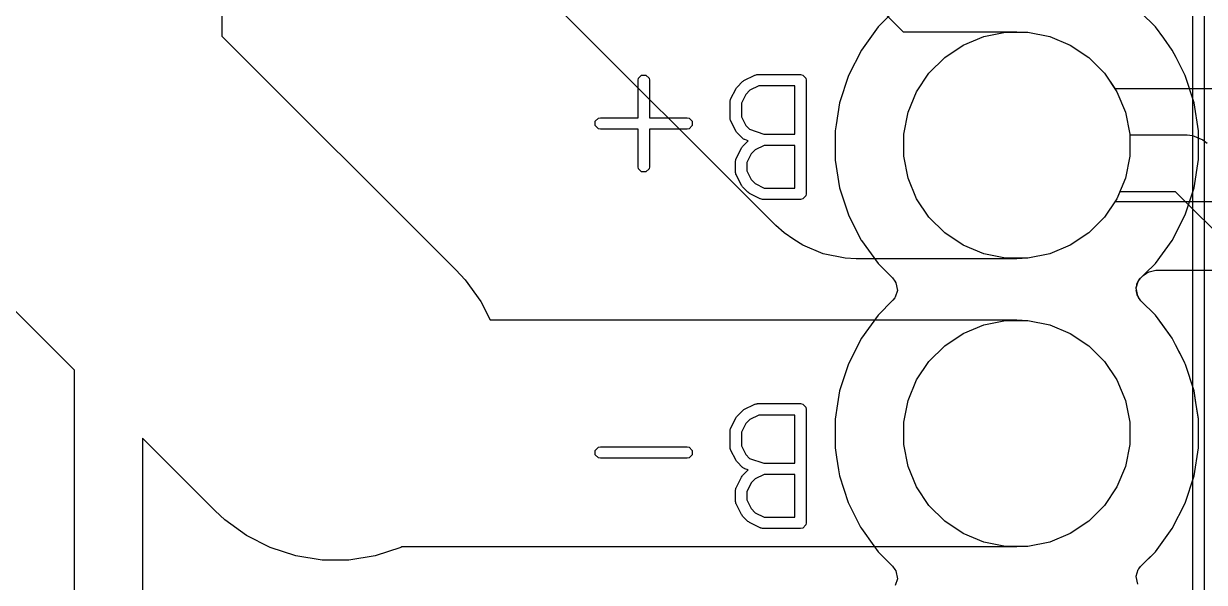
# Model space of a CAD drawing. Header units: inches. Extents: x 1.3 to 5.24, y -7.03 to -1.12.
# Drawn here: x 3.3171 to 3.7265, y -5.5784 to -5.3846 of the extents above; entities that cross this region are included whole.
import ezdxf

# ---------------------------------------------------------------- set-up
doc = ezdxf.new("R2010")
doc.units = ezdxf.units.IN
doc.header["$MEASUREMENT"] = 0
for name, color, linetype, true_color in [('B.Cu', 153, 'CONTINUOUS', 0x4d7fc4), ('B.Mask', 4, 'CONTINUOUS', 0x02ffee), ('F.Cu', 13, 'CONTINUOUS', 0xc83434), ('F.Mask', 201, 'CONTINUOUS', 0xd864ff), ('F.Silkscreen', 41, 'CONTINUOUS', 0xf2eda1), ('In1.Cu', 91, 'CONTINUOUS', 0x7fc87f), ('In2.Cu', 33, 'CONTINUOUS', 0xce7d2c)]:
    doc.layers.add(name, color=color, linetype=linetype, true_color=true_color)

msp = doc.modelspace()

# ---------------------------------------------------------------- linework, layer by layer
at = {"layer": 'B.Cu', "linetype": 'CONTINUOUS'}
for p, q in [((3.61848, -5.38059), (3.61335, -5.38572)), ((3.70948, -5.38572), (3.70448, -5.38072)), ((3.61335, -5.38572), (3.60752, -5.39375)), ((3.61335, -5.38572), (3.61335, -5.38572)), ((3.64999, -5.3891), (3.65756, -5.38759)), ((3.65756, -5.38759), (3.66528, -5.38759)), ((3.66528, -5.38759), (3.67285, -5.3891)), ((3.71236, -5.38968), (3.70948, -5.38572)), ((3.70948, -5.38572), (3.70948, -5.38572)), ((3.70948, -5.38572), (3.70948, -5.38572)), ((3.64286, -5.39205), (3.64999, -5.3891)), ((3.67285, -5.3891), (3.67998, -5.39205)), ((3.71531, -5.39375), (3.71236, -5.38968)), ((3.71236, -5.38968), (3.71236, -5.38968)), ((3.71236, -5.38968), (3.71236, -5.38968)), ((3.60752, -5.39375), (3.60302, -5.40258)), ((3.60752, -5.39375), (3.60752, -5.39375)), ((3.63644, -5.39634), (3.64286, -5.39205)), ((3.67998, -5.39205), (3.68639, -5.39634)), ((3.71664, -5.39635), (3.71531, -5.39375)), ((3.63098, -5.4018), (3.63644, -5.39634)), ((3.68639, -5.39634), (3.69185, -5.4018)), ((3.71968, -5.40233), (3.71664, -5.39635)), ((3.60302, -5.40258), (3.59996, -5.41202)), ((3.60302, -5.40258), (3.60302, -5.40258)), ((3.60302, -5.40258), (3.60302, -5.40258)), ((3.6267, -5.40821), (3.63098, -5.4018)), ((3.69185, -5.4018), (3.69614, -5.40821)), ((3.71971, -5.40238), (3.71968, -5.40233)), ((3.71972, -5.40241), (3.71971, -5.40238)), ((3.71981, -5.40258), (3.71972, -5.40241)), ((3.71992, -5.4029), (3.71981, -5.40258)), ((3.71981, -5.40258), (3.71981, -5.40258)), ((3.71981, -5.40258), (3.71981, -5.40258)), ((3.72288, -5.41202), (3.71992, -5.4029)), ((3.71992, -5.4029), (3.71992, -5.4029)), ((3.62374, -5.41534), (3.6267, -5.40821)), ((3.69614, -5.40821), (3.69909, -5.41534)), ((3.59996, -5.41202), (3.59874, -5.41968)), ((3.59996, -5.41202), (3.59996, -5.41202)), ((3.72443, -5.42181), (3.72288, -5.41202)), ((3.72288, -5.41202), (3.72288, -5.41202)), ((3.72288, -5.41202), (3.72288, -5.41202)), ((3.62224, -5.42291), (3.62374, -5.41534)), ((3.69909, -5.41534), (3.7006, -5.42291)), ((3.59874, -5.41968), (3.59841, -5.42181)), ((3.59874, -5.41968), (3.59874, -5.41968)), ((3.59841, -5.42181), (3.59841, -5.43173)), ((3.62224, -5.43063), (3.62224, -5.42291)), ((3.7006, -5.42291), (3.7006, -5.43063)), ((3.72443, -5.43173), (3.72443, -5.42181)), ((3.59841, -5.43173), (3.59844, -5.43194)), ((3.59844, -5.43194), (3.59844, -5.43194)), ((3.59844, -5.43194), (3.59996, -5.44153)), ((3.62374, -5.4382), (3.62224, -5.43063)), ((3.7006, -5.43063), (3.69909, -5.4382)), ((3.72288, -5.44153), (3.72443, -5.43173)), ((3.6267, -5.44533), (3.62374, -5.4382)), ((3.69909, -5.4382), (3.69614, -5.44533)), ((3.59996, -5.44153), (3.59996, -5.44153)), ((3.59996, -5.44153), (3.60302, -5.45096)), ((3.71981, -5.45096), (3.72288, -5.44153)), ((3.63098, -5.45175), (3.6267, -5.44533)), ((3.69614, -5.44533), (3.69185, -5.45175)), ((3.60302, -5.45096), (3.60302, -5.45096)), ((3.60302, -5.45096), (3.60542, -5.45567)), ((3.63644, -5.45721), (3.63098, -5.45175)), ((3.69185, -5.45175), (3.68639, -5.45721)), ((3.71531, -5.4598), (3.71981, -5.45096)), ((3.60542, -5.45567), (3.60751, -5.45977)), ((3.64286, -5.46149), (3.63644, -5.45721)), ((3.68639, -5.45721), (3.67998, -5.46149)), ((3.60751, -5.45977), (3.60752, -5.4598)), ((3.60752, -5.4598), (3.61335, -5.46782)), ((3.70948, -5.46782), (3.71531, -5.4598)), ((3.64999, -5.46445), (3.64286, -5.46149)), ((3.65756, -5.46595), (3.64999, -5.46445)), ((3.67285, -5.46445), (3.66528, -5.46595)), ((3.67998, -5.46149), (3.67285, -5.46445)), ((3.61335, -5.46782), (3.61335, -5.46782)), ((3.61335, -5.46782), (3.61335, -5.46782)), ((3.61335, -5.46782), (3.61836, -5.47282)), ((3.66528, -5.46595), (3.65756, -5.46595)), ((3.70586, -5.47144), (3.70948, -5.46782)), ((3.61836, -5.47282), (3.61836, -5.47282)), ((3.61836, -5.47282), (3.61919, -5.47394)), ((3.7037, -5.47376), (3.70435, -5.47295)), ((3.70435, -5.47295), (3.70586, -5.47144)), ((3.61919, -5.47394), (3.61948, -5.47448)), ((3.62006, -5.47723), (3.6193, -5.47953)), ((3.61948, -5.47448), (3.62007, -5.47716)), ((3.62007, -5.47716), (3.62006, -5.47723)), ((3.70277, -5.47631), (3.70353, -5.47402)), ((3.70277, -5.47638), (3.70277, -5.47631)), ((3.70335, -5.47907), (3.70277, -5.47638)), ((3.70353, -5.47402), (3.7037, -5.47376)), ((3.61848, -5.48059), (3.61335, -5.48572)), ((3.61914, -5.47978), (3.61848, -5.48059)), ((3.6193, -5.47953), (3.61914, -5.47978)), ((3.70365, -5.47961), (3.70335, -5.47907)), ((3.70448, -5.48072), (3.70365, -5.47961)), ((3.70948, -5.48572), (3.70448, -5.48072)), ((3.70448, -5.48072), (3.70448, -5.48072)), ((3.61335, -5.48572), (3.60752, -5.49375)), ((3.61335, -5.48572), (3.61335, -5.48572)), ((3.71201, -5.48921), (3.70948, -5.48572)), ((3.70948, -5.48572), (3.70948, -5.48572)), ((3.70948, -5.48572), (3.70948, -5.48572)), ((3.70948, -5.48572), (3.70948, -5.48572)), ((3.64286, -5.49205), (3.64999, -5.4891)), ((3.64999, -5.4891), (3.65756, -5.48759)), ((3.65756, -5.48759), (3.66528, -5.48759)), ((3.66528, -5.48759), (3.67285, -5.4891)), ((3.67285, -5.4891), (3.67998, -5.49205)), ((3.71531, -5.49375), (3.71201, -5.48921)), ((3.60752, -5.49375), (3.60302, -5.50258)), ((3.60752, -5.49375), (3.60752, -5.49375)), ((3.63644, -5.49634), (3.64286, -5.49205)), ((3.67998, -5.49205), (3.68639, -5.49634)), ((3.71672, -5.49652), (3.71531, -5.49375)), ((3.63098, -5.5018), (3.63644, -5.49634)), ((3.68639, -5.49634), (3.69185, -5.5018)), ((3.71761, -5.49825), (3.71672, -5.49652)), ((3.71968, -5.50233), (3.71761, -5.49825)), ((3.6267, -5.50821), (3.63098, -5.5018)), ((3.69185, -5.5018), (3.69614, -5.50821)), ((3.71971, -5.50238), (3.71968, -5.50233)), ((3.71972, -5.50241), (3.71971, -5.50238)), ((3.71981, -5.50258), (3.71972, -5.50241)), ((3.60302, -5.50258), (3.59996, -5.51202)), ((3.60302, -5.50258), (3.60302, -5.50258)), ((3.60302, -5.50258), (3.60302, -5.50258)), ((3.71992, -5.5029), (3.71981, -5.50258)), ((3.71981, -5.50258), (3.71981, -5.50258)), ((3.71981, -5.50258), (3.71981, -5.50258)), ((3.72288, -5.51202), (3.71992, -5.5029)), ((3.62374, -5.51534), (3.6267, -5.50821)), ((3.69614, -5.50821), (3.69909, -5.51534)), ((3.59996, -5.51202), (3.59925, -5.51648)), ((3.59996, -5.51202), (3.59996, -5.51202)), ((3.72364, -5.51686), (3.72288, -5.51202)), ((3.72288, -5.51202), (3.72288, -5.51202)), ((3.72288, -5.51202), (3.72288, -5.51202)), ((3.59925, -5.51648), (3.59841, -5.52181)), ((3.62224, -5.52291), (3.62374, -5.51534)), ((3.69909, -5.51534), (3.7006, -5.52291)), ((3.72439, -5.52154), (3.72364, -5.51686)), ((3.59841, -5.52181), (3.59841, -5.52181)), ((3.59841, -5.52181), (3.59841, -5.52181)), ((3.59841, -5.52181), (3.59841, -5.53173)), ((3.72443, -5.52181), (3.72439, -5.52154)), ((3.72443, -5.53173), (3.72443, -5.52181)), ((3.62224, -5.53063), (3.62224, -5.52291)), ((3.7006, -5.52291), (3.7006, -5.53063)), ((3.62374, -5.5382), (3.62224, -5.53063)), ((3.7006, -5.53063), (3.69909, -5.5382)), ((3.59841, -5.53173), (3.59892, -5.53499)), ((3.59892, -5.53499), (3.59961, -5.53935)), ((3.72288, -5.54153), (3.72443, -5.53173)), ((3.6267, -5.54533), (3.62374, -5.5382)), ((3.69909, -5.5382), (3.69614, -5.54533)), ((3.59961, -5.53935), (3.59996, -5.54153)), ((3.59996, -5.54153), (3.59996, -5.54153)), ((3.59996, -5.54153), (3.60295, -5.55073)), ((3.71981, -5.55096), (3.72288, -5.54153)), ((3.63098, -5.55175), (3.6267, -5.54533)), ((3.69614, -5.54533), (3.69185, -5.55175)), ((3.60295, -5.55073), (3.60302, -5.55096)), ((3.60302, -5.55096), (3.60513, -5.5551)), ((3.71531, -5.5598), (3.71981, -5.55096)), ((3.60513, -5.5551), (3.60726, -5.55929)), ((3.63644, -5.55721), (3.63098, -5.55175)), ((3.69185, -5.55175), (3.68639, -5.55721)), ((3.60726, -5.55929), (3.60752, -5.5598)), ((3.64286, -5.56149), (3.63644, -5.55721)), ((3.68639, -5.55721), (3.67998, -5.56149)), ((3.60752, -5.5598), (3.60752, -5.5598)), ((3.60752, -5.5598), (3.61185, -5.56576)), ((3.64999, -5.56445), (3.64286, -5.56149)), ((3.67998, -5.56149), (3.67285, -5.56445)), ((3.70948, -5.56782), (3.71531, -5.5598)), ((3.61185, -5.56576), (3.61335, -5.56782)), ((3.61335, -5.56782), (3.61335, -5.56782)), ((3.61335, -5.56782), (3.61335, -5.56782)), ((3.61335, -5.56782), (3.61836, -5.57282)), ((3.65756, -5.56595), (3.64999, -5.56445)), ((3.66528, -5.56595), (3.65756, -5.56595)), ((3.67285, -5.56445), (3.66528, -5.56595)), ((3.70629, -5.57101), (3.70948, -5.56782)), ((3.70435, -5.57295), (3.70629, -5.57101)), ((3.61836, -5.57282), (3.61836, -5.57282)), ((3.61836, -5.57282), (3.61919, -5.57394)), ((3.61919, -5.57394), (3.61948, -5.57448)), ((3.61948, -5.57448), (3.62007, -5.57716)), ((3.70277, -5.57631), (3.70353, -5.57402)), ((3.70353, -5.57402), (3.7037, -5.57376)), ((3.7037, -5.57376), (3.70435, -5.57295)), ((3.62006, -5.57723), (3.6193, -5.57953)), ((3.62007, -5.57716), (3.62006, -5.57723)), ((3.70277, -5.57638), (3.70277, -5.57631)), ((3.70335, -5.57907), (3.70277, -5.57638))]:
    msp.add_line(p, q, dxfattribs=at)
at = {"layer": 'B.Mask', "linetype": 'CONTINUOUS'}
for p, q in [((3.64999, -5.3891), (3.65756, -5.38759)), ((3.65756, -5.38759), (3.66528, -5.38759)), ((3.66528, -5.38759), (3.67285, -5.3891)), ((3.64286, -5.39205), (3.64999, -5.3891)), ((3.67285, -5.3891), (3.67998, -5.39205)), ((3.63644, -5.39634), (3.64286, -5.39205)), ((3.67998, -5.39205), (3.68639, -5.39634)), ((3.63098, -5.4018), (3.63644, -5.39634)), ((3.68639, -5.39634), (3.69185, -5.4018)), ((3.6267, -5.40821), (3.63098, -5.4018)), ((3.69185, -5.4018), (3.69614, -5.40821)), ((3.62374, -5.41534), (3.6267, -5.40821)), ((3.69614, -5.40821), (3.69909, -5.41534)), ((3.62224, -5.42291), (3.62374, -5.41534)), ((3.69909, -5.41534), (3.7006, -5.42291)), ((3.62224, -5.43063), (3.62224, -5.42291)), ((3.7006, -5.42291), (3.7006, -5.43063)), ((3.62374, -5.4382), (3.62224, -5.43063)), ((3.7006, -5.43063), (3.69909, -5.4382)), ((3.6267, -5.44533), (3.62374, -5.4382)), ((3.69909, -5.4382), (3.69614, -5.44533)), ((3.63098, -5.45175), (3.6267, -5.44533)), ((3.69614, -5.44533), (3.69185, -5.45175)), ((3.63644, -5.45721), (3.63098, -5.45175)), ((3.69185, -5.45175), (3.68639, -5.45721)), ((3.64286, -5.46149), (3.63644, -5.45721)), ((3.68639, -5.45721), (3.67998, -5.46149)), ((3.64999, -5.46445), (3.64286, -5.46149)), ((3.65756, -5.46595), (3.64999, -5.46445)), ((3.67285, -5.46445), (3.66528, -5.46595)), ((3.67998, -5.46149), (3.67285, -5.46445)), ((3.66528, -5.46595), (3.65756, -5.46595)), ((3.64286, -5.49205), (3.64999, -5.4891)), ((3.64999, -5.4891), (3.65756, -5.48759)), ((3.65756, -5.48759), (3.66528, -5.48759)), ((3.66528, -5.48759), (3.67285, -5.4891)), ((3.67285, -5.4891), (3.67998, -5.49205)), ((3.63644, -5.49634), (3.64286, -5.49205)), ((3.67998, -5.49205), (3.68639, -5.49634)), ((3.63098, -5.5018), (3.63644, -5.49634)), ((3.68639, -5.49634), (3.69185, -5.5018)), ((3.6267, -5.50821), (3.63098, -5.5018)), ((3.69185, -5.5018), (3.69614, -5.50821)), ((3.62374, -5.51534), (3.6267, -5.50821)), ((3.69614, -5.50821), (3.69909, -5.51534)), ((3.62224, -5.52291), (3.62374, -5.51534)), ((3.69909, -5.51534), (3.7006, -5.52291)), ((3.62224, -5.53063), (3.62224, -5.52291)), ((3.7006, -5.52291), (3.7006, -5.53063)), ((3.62374, -5.5382), (3.62224, -5.53063)), ((3.7006, -5.53063), (3.69909, -5.5382)), ((3.6267, -5.54533), (3.62374, -5.5382)), ((3.69909, -5.5382), (3.69614, -5.54533)), ((3.63098, -5.55175), (3.6267, -5.54533)), ((3.69614, -5.54533), (3.69185, -5.55175)), ((3.63644, -5.55721), (3.63098, -5.55175)), ((3.69185, -5.55175), (3.68639, -5.55721)), ((3.64286, -5.56149), (3.63644, -5.55721)), ((3.68639, -5.55721), (3.67998, -5.56149)), ((3.64999, -5.56445), (3.64286, -5.56149)), ((3.67998, -5.56149), (3.67285, -5.56445)), ((3.65756, -5.56595), (3.64999, -5.56445)), ((3.66528, -5.56595), (3.65756, -5.56595)), ((3.67285, -5.56445), (3.66528, -5.56595))]:
    msp.add_line(p, q, dxfattribs=at)
at = {"layer": 'F.Cu', "linetype": 'CONTINUOUS'}
for p, q in [((3.38583, -4.72201), (3.38583, -5.38892)), ((3.53679, -5.30215), (3.62205, -5.3874)), ((3.5779, -5.45461), (3.45641, -5.33312)), ((3.62205, -5.3874), (3.66142, -5.3874)), ((3.66142, -5.3874), (3.66528, -5.38759)), ((3.66528, -5.38759), (3.67285, -5.3891)), ((3.38583, -5.38892), (3.46696, -5.47005)), ((3.67285, -5.3891), (3.67998, -5.39205)), ((3.67998, -5.39205), (3.68639, -5.39634)), ((3.68639, -5.39634), (3.69185, -5.4018)), ((3.69185, -5.4018), (3.69539, -5.40709)), ((3.69539, -5.40709), (3.79106, -5.40709)), ((3.69539, -5.44646), (3.69185, -5.45175)), ((3.79921, -5.44646), (3.69539, -5.44646)), ((3.69185, -5.45175), (3.68639, -5.45721)), ((3.33465, -5.50478), (3.28501, -5.45514)), ((3.58076, -5.45721), (3.5779, -5.45461)), ((3.58409, -5.45943), (3.58076, -5.45721)), ((3.68639, -5.45721), (3.67998, -5.46149)), ((3.58718, -5.46149), (3.58409, -5.45943)), ((3.59431, -5.46445), (3.58718, -5.46149)), ((3.60188, -5.46595), (3.59431, -5.46445)), ((3.67285, -5.46445), (3.66528, -5.46595)), ((3.67998, -5.46149), (3.67285, -5.46445)), ((3.60574, -5.46614), (3.60188, -5.46595)), ((3.66142, -5.46614), (3.60574, -5.46614)), ((3.66528, -5.46595), (3.66142, -5.46614)), ((3.46696, -5.47005), (3.4701, -5.47346)), ((3.4701, -5.47346), (3.47555, -5.48095)), ((3.70307, -5.47486), (3.70373, -5.47365)), ((3.70373, -5.47365), (3.70374, -5.47365)), ((3.70374, -5.47365), (3.70377, -5.4736)), ((3.70377, -5.4736), (3.70423, -5.47307)), ((3.70423, -5.47307), (3.70528, -5.47202)), ((3.70528, -5.47202), (3.70639, -5.47119)), ((3.70639, -5.47119), (3.7073, -5.4707)), ((3.7073, -5.4707), (3.70964, -5.4701)), ((3.70964, -5.4701), (3.80262, -5.4701)), ((3.70277, -5.47628), (3.70278, -5.47623)), ((3.70283, -5.47628), (3.70277, -5.47628)), ((3.70278, -5.47623), (3.70281, -5.47614)), ((3.70279, -5.47605), (3.70281, -5.47593)), ((3.70281, -5.47614), (3.70279, -5.47605)), ((3.70279, -5.47605), (3.70279, -5.47605)), ((3.70281, -5.47593), (3.70288, -5.47594)), ((3.70291, -5.47687), (3.70283, -5.47628)), ((3.70284, -5.47716), (3.70291, -5.47687)), ((3.7029, -5.47733), (3.70284, -5.47716)), ((3.70288, -5.47594), (3.70302, -5.47557)), ((3.70288, -5.47761), (3.7029, -5.47733)), ((3.70307, -5.47796), (3.70288, -5.47761)), ((3.70302, -5.47557), (3.70307, -5.47486)), ((3.47555, -5.48095), (3.47883, -5.4874)), ((3.70315, -5.47854), (3.70307, -5.47796)), ((3.7031, -5.47856), (3.70315, -5.47854)), ((3.70314, -5.47867), (3.7031, -5.47856)), ((3.70318, -5.47873), (3.70314, -5.47867)), ((3.70318, -5.47877), (3.70318, -5.47873)), ((3.70323, -5.47888), (3.70318, -5.47877)), ((3.70326, -5.47887), (3.70323, -5.47888)), ((3.70359, -5.47943), (3.70326, -5.47887)), ((3.70356, -5.47945), (3.70359, -5.47943)), ((3.70364, -5.47961), (3.70356, -5.47945)), ((3.70368, -5.47965), (3.70364, -5.47961)), ((3.70372, -5.47977), (3.70368, -5.47965)), ((3.70393, -5.48007), (3.70372, -5.47977)), ((3.70448, -5.48072), (3.70393, -5.48007)), ((3.70948, -5.48572), (3.70448, -5.48072)), ((3.71191, -5.48907), (3.70948, -5.48572)), ((3.70948, -5.48572), (3.70948, -5.48572)), ((3.47883, -5.4874), (3.66142, -5.4874)), ((3.66142, -5.4874), (3.66528, -5.48759)), ((3.66528, -5.48759), (3.67285, -5.4891)), ((3.67285, -5.4891), (3.67998, -5.49205)), ((3.71531, -5.49375), (3.71191, -5.48907)), ((3.67998, -5.49205), (3.68639, -5.49634)), ((3.71648, -5.49604), (3.71531, -5.49375)), ((3.68639, -5.49634), (3.69185, -5.5018)), ((3.71968, -5.50233), (3.71648, -5.49604)), ((3.69185, -5.5018), (3.69614, -5.50821)), ((3.71971, -5.50238), (3.71968, -5.50233)), ((3.71972, -5.50241), (3.71971, -5.50238)), ((3.71981, -5.50258), (3.71972, -5.50241)), ((3.33465, -5.74314), (3.33465, -5.50478)), ((3.71992, -5.5029), (3.71981, -5.50258)), ((3.71981, -5.50258), (3.71981, -5.50258)), ((3.71981, -5.50258), (3.71981, -5.50258)), ((3.72288, -5.51202), (3.71992, -5.5029)), ((3.71992, -5.5029), (3.71992, -5.5029)), ((3.69614, -5.50821), (3.69909, -5.51534)), ((3.7234, -5.5153), (3.72288, -5.51202)), ((3.72288, -5.51202), (3.72288, -5.51202)), ((3.72288, -5.51202), (3.72288, -5.51202)), ((3.69909, -5.51534), (3.7006, -5.52291)), ((3.72432, -5.52116), (3.7234, -5.5153)), ((3.72443, -5.52181), (3.72432, -5.52116)), ((3.72443, -5.53173), (3.72443, -5.52181)), ((3.7006, -5.52291), (3.7006, -5.53063)), ((3.38344, -5.55357), (3.35827, -5.5284)), ((3.35827, -5.5284), (3.35827, -5.74803)), ((3.7006, -5.53063), (3.69909, -5.5382)), ((3.72288, -5.54153), (3.72443, -5.53173)), ((3.69909, -5.5382), (3.69614, -5.54533)), ((3.71981, -5.55096), (3.72288, -5.54153)), ((3.69614, -5.54533), (3.69185, -5.55175)), ((3.71531, -5.5598), (3.71981, -5.55096)), ((3.38684, -5.55672), (3.38344, -5.55357)), ((3.69185, -5.55175), (3.68639, -5.55721)), ((3.39434, -5.56216), (3.38684, -5.55672)), ((3.68639, -5.55721), (3.67998, -5.56149)), ((3.4026, -5.56637), (3.39434, -5.56216)), ((3.67998, -5.56149), (3.67285, -5.56445)), ((3.70948, -5.56782), (3.71531, -5.5598)), ((3.41141, -5.56923), (3.4026, -5.56637)), ((3.4478, -5.56637), (3.43898, -5.56923)), ((3.44825, -5.56614), (3.4478, -5.56637)), ((3.66142, -5.56614), (3.44825, -5.56614)), ((3.66528, -5.56595), (3.66142, -5.56614)), ((3.67285, -5.56445), (3.66528, -5.56595)), ((3.70435, -5.57295), (3.70948, -5.56782)), ((3.42056, -5.57068), (3.41141, -5.56923)), ((3.42983, -5.57068), (3.42056, -5.57068)), ((3.43898, -5.56923), (3.42983, -5.57068)), ((3.70277, -5.57631), (3.70353, -5.57402)), ((3.70353, -5.57402), (3.7037, -5.57376)), ((3.7037, -5.57376), (3.70435, -5.57295)), ((3.70277, -5.57638), (3.70277, -5.57631)), ((3.70335, -5.57907), (3.70277, -5.57638))]:
    msp.add_line(p, q, dxfattribs=at)
at = {"layer": 'F.Mask', "linetype": 'CONTINUOUS'}
for p, q in [((3.64999, -5.3891), (3.65756, -5.38759)), ((3.65756, -5.38759), (3.66528, -5.38759)), ((3.66528, -5.38759), (3.67285, -5.3891)), ((3.64286, -5.39205), (3.64999, -5.3891)), ((3.67285, -5.3891), (3.67998, -5.39205)), ((3.63644, -5.39634), (3.64286, -5.39205)), ((3.67998, -5.39205), (3.68639, -5.39634)), ((3.63098, -5.4018), (3.63644, -5.39634)), ((3.68639, -5.39634), (3.69185, -5.4018)), ((3.6267, -5.40821), (3.63098, -5.4018)), ((3.69185, -5.4018), (3.69614, -5.40821)), ((3.62374, -5.41534), (3.6267, -5.40821)), ((3.69614, -5.40821), (3.69909, -5.41534)), ((3.62224, -5.42291), (3.62374, -5.41534)), ((3.69909, -5.41534), (3.7006, -5.42291)), ((3.62224, -5.43063), (3.62224, -5.42291)), ((3.7006, -5.42291), (3.7006, -5.43063)), ((3.62374, -5.4382), (3.62224, -5.43063)), ((3.7006, -5.43063), (3.69909, -5.4382)), ((3.6267, -5.44533), (3.62374, -5.4382)), ((3.69909, -5.4382), (3.69614, -5.44533)), ((3.63098, -5.45175), (3.6267, -5.44533)), ((3.69614, -5.44533), (3.69185, -5.45175)), ((3.63644, -5.45721), (3.63098, -5.45175)), ((3.69185, -5.45175), (3.68639, -5.45721)), ((3.64286, -5.46149), (3.63644, -5.45721)), ((3.68639, -5.45721), (3.67998, -5.46149)), ((3.64999, -5.46445), (3.64286, -5.46149)), ((3.65756, -5.46595), (3.64999, -5.46445)), ((3.67285, -5.46445), (3.66528, -5.46595)), ((3.67998, -5.46149), (3.67285, -5.46445)), ((3.66528, -5.46595), (3.65756, -5.46595)), ((3.64286, -5.49205), (3.64999, -5.4891)), ((3.64999, -5.4891), (3.65756, -5.48759)), ((3.65756, -5.48759), (3.66528, -5.48759)), ((3.66528, -5.48759), (3.67285, -5.4891)), ((3.67285, -5.4891), (3.67998, -5.49205)), ((3.63644, -5.49634), (3.64286, -5.49205)), ((3.67998, -5.49205), (3.68639, -5.49634)), ((3.63098, -5.5018), (3.63644, -5.49634)), ((3.68639, -5.49634), (3.69185, -5.5018)), ((3.6267, -5.50821), (3.63098, -5.5018)), ((3.69185, -5.5018), (3.69614, -5.50821)), ((3.62374, -5.51534), (3.6267, -5.50821)), ((3.69614, -5.50821), (3.69909, -5.51534)), ((3.62224, -5.52291), (3.62374, -5.51534)), ((3.69909, -5.51534), (3.7006, -5.52291)), ((3.62224, -5.53063), (3.62224, -5.52291)), ((3.7006, -5.52291), (3.7006, -5.53063)), ((3.62374, -5.5382), (3.62224, -5.53063)), ((3.7006, -5.53063), (3.69909, -5.5382)), ((3.6267, -5.54533), (3.62374, -5.5382)), ((3.69909, -5.5382), (3.69614, -5.54533)), ((3.63098, -5.55175), (3.6267, -5.54533)), ((3.69614, -5.54533), (3.69185, -5.55175)), ((3.63644, -5.55721), (3.63098, -5.55175)), ((3.69185, -5.55175), (3.68639, -5.55721)), ((3.64286, -5.56149), (3.63644, -5.55721)), ((3.68639, -5.55721), (3.67998, -5.56149)), ((3.64999, -5.56445), (3.64286, -5.56149)), ((3.67998, -5.56149), (3.67285, -5.56445)), ((3.65756, -5.56595), (3.64999, -5.56445)), ((3.66528, -5.56595), (3.65756, -5.56595)), ((3.67285, -5.56445), (3.66528, -5.56595))]:
    msp.add_line(p, q, dxfattribs=at)
at = {"layer": 'F.Silkscreen', "linetype": 'CONTINUOUS'}
for p, q in [((3.72244, -7.01142), (3.72244, -4.63346)), ((3.72638, -4.6315), (3.72638, -7.01339)), ((3.53012, -5.40424), (3.53027, -5.40348)), ((3.53027, -5.40348), (3.53134, -5.40242)), ((3.53134, -5.40242), (3.53285, -5.40242)), ((3.53285, -5.40242), (3.53391, -5.40348)), ((3.53391, -5.40348), (3.53406, -5.40424)), ((3.56683, -5.40435), (3.57058, -5.40247)), ((3.57058, -5.40247), (3.57068, -5.40245)), ((3.57068, -5.40245), (3.57071, -5.40242)), ((3.57071, -5.40242), (3.57102, -5.40236)), ((3.57102, -5.40236), (3.57132, -5.40227)), ((3.57132, -5.40227), (3.57137, -5.40229)), ((3.57137, -5.40229), (3.57146, -5.40227)), ((3.57146, -5.40227), (3.58646, -5.40227)), ((3.58646, -5.40227), (3.58721, -5.40242)), ((3.58721, -5.40242), (3.58828, -5.40348)), ((3.58828, -5.40348), (3.58843, -5.40424)), ((3.53012, -5.41727), (3.53012, -5.40424)), ((3.53406, -5.40424), (3.53406, -5.41727)), ((3.5622, -5.41085), (3.56408, -5.4071)), ((3.56408, -5.4071), (3.56427, -5.40686)), ((3.56427, -5.40686), (3.56445, -5.40659)), ((3.56445, -5.40659), (3.56632, -5.40472)), ((3.56632, -5.40472), (3.56658, -5.40454)), ((3.56658, -5.40454), (3.56683, -5.40435)), ((3.56888, -5.40773), (3.56746, -5.40915)), ((3.57193, -5.4062), (3.56888, -5.40773)), ((3.58449, -5.4062), (3.57193, -5.4062)), ((3.58449, -5.42289), (3.58449, -5.4062)), ((3.58843, -5.40424), (3.58843, -5.44361)), ((3.562, -5.41159), (3.56208, -5.41129)), ((3.56201, -5.41164), (3.562, -5.41159)), ((3.562, -5.41173), (3.56201, -5.41164)), ((3.562, -5.41736), (3.562, -5.41173)), ((3.56208, -5.41129), (3.56215, -5.41098)), ((3.56215, -5.41098), (3.56218, -5.41095)), ((3.56218, -5.41095), (3.5622, -5.41085)), ((3.56746, -5.40915), (3.56593, -5.4122)), ((3.56593, -5.4122), (3.56593, -5.41689)), ((3.51528, -5.41848), (3.51634, -5.41741)), ((3.51528, -5.41999), (3.51528, -5.41848)), ((3.51634, -5.42105), (3.51528, -5.41999)), ((3.51634, -5.41741), (3.51709, -5.41727)), ((3.51709, -5.41727), (3.53012, -5.41727)), ((3.53406, -5.41727), (3.54709, -5.41727)), ((3.54709, -5.41727), (3.54784, -5.41741)), ((3.54784, -5.41741), (3.54891, -5.41848)), ((3.54891, -5.41999), (3.54784, -5.42105)), ((3.54891, -5.41848), (3.54891, -5.41999)), ((3.56201, -5.41746), (3.562, -5.41736)), ((3.562, -5.4175), (3.56201, -5.41746)), ((3.56208, -5.4178), (3.562, -5.4175)), ((3.56215, -5.41811), (3.56208, -5.4178)), ((3.56218, -5.41814), (3.56215, -5.41811)), ((3.5622, -5.41824), (3.56218, -5.41814)), ((3.56408, -5.42199), (3.5622, -5.41824)), ((3.56593, -5.41689), (3.56746, -5.41994)), ((3.56746, -5.41994), (3.56878, -5.42126)), ((3.51709, -5.4212), (3.51634, -5.42105)), ((3.53012, -5.4212), (3.51709, -5.4212)), ((3.53012, -5.43423), (3.53012, -5.4212)), ((3.54709, -5.4212), (3.53406, -5.4212)), ((3.53406, -5.4212), (3.53406, -5.43423)), ((3.54784, -5.42105), (3.54709, -5.4212)), ((3.56427, -5.42224), (3.56408, -5.42199)), ((3.56445, -5.4225), (3.56427, -5.42224)), ((3.56632, -5.42438), (3.56445, -5.4225)), ((3.5664, -5.42443), (3.56632, -5.42438)), ((3.56642, -5.42447), (3.5664, -5.42443)), ((3.5667, -5.42463), (3.56642, -5.42447)), ((3.56878, -5.42126), (3.57366, -5.42289)), ((3.57366, -5.42289), (3.58449, -5.42289)), ((3.56408, -5.43148), (3.56595, -5.42773)), ((3.56595, -5.42773), (3.56615, -5.42748)), ((3.56615, -5.42748), (3.56632, -5.42722)), ((3.56632, -5.42722), (3.5682, -5.42534)), ((3.56696, -5.4248), (3.5667, -5.42463)), ((3.56701, -5.4248), (3.56696, -5.4248)), ((3.56709, -5.42485), (3.56701, -5.4248)), ((3.56832, -5.42526), (3.56709, -5.42485)), ((3.5682, -5.42534), (3.56832, -5.42526)), ((3.57075, -5.42835), (3.56933, -5.42977)), ((3.5738, -5.42683), (3.57075, -5.42835)), ((3.58449, -5.42683), (3.5738, -5.42683)), ((3.58449, -5.44164), (3.58449, -5.42683)), ((3.56387, -5.43236), (3.56389, -5.43226)), ((3.56387, -5.43611), (3.56387, -5.43236)), ((3.56388, -5.43222), (3.56396, -5.43191)), ((3.56389, -5.43226), (3.56388, -5.43222)), ((3.56396, -5.43191), (3.56402, -5.4316)), ((3.56402, -5.4316), (3.56405, -5.43157)), ((3.56405, -5.43157), (3.56408, -5.43148)), ((3.56933, -5.42977), (3.56781, -5.43282)), ((3.53027, -5.43499), (3.53012, -5.43423)), ((3.53134, -5.43605), (3.53027, -5.43499)), ((3.53285, -5.43605), (3.53134, -5.43605)), ((3.53391, -5.43499), (3.53285, -5.43605)), ((3.53406, -5.43423), (3.53391, -5.43499)), ((3.56389, -5.4362), (3.56387, -5.43611)), ((3.56388, -5.43625), (3.56389, -5.4362)), ((3.56396, -5.43655), (3.56388, -5.43625)), ((3.56402, -5.43686), (3.56396, -5.43655)), ((3.56405, -5.43689), (3.56402, -5.43686)), ((3.56408, -5.43699), (3.56405, -5.43689)), ((3.56781, -5.43282), (3.56781, -5.43564)), ((3.56781, -5.43564), (3.56933, -5.43869)), ((3.56595, -5.44074), (3.56408, -5.43699)), ((3.56615, -5.44099), (3.56595, -5.44074)), ((3.56632, -5.44125), (3.56615, -5.44099)), ((3.56933, -5.43869), (3.57075, -5.44011)), ((3.57075, -5.44011), (3.5738, -5.44164)), ((3.5682, -5.44312), (3.56632, -5.44125)), ((3.56846, -5.4433), (3.5682, -5.44312)), ((3.56871, -5.44349), (3.56846, -5.4433)), ((3.57246, -5.44537), (3.56871, -5.44349)), ((3.5738, -5.44164), (3.58449, -5.44164)), ((3.58828, -5.44436), (3.58721, -5.44542)), ((3.58843, -5.44361), (3.58828, -5.44436)), ((3.57255, -5.44539), (3.57246, -5.44537)), ((3.57258, -5.44542), (3.57255, -5.44539)), ((3.57289, -5.44549), (3.57258, -5.44542)), ((3.5732, -5.44557), (3.57289, -5.44549)), ((3.57324, -5.44555), (3.5732, -5.44557)), ((3.57334, -5.44557), (3.57324, -5.44555)), ((3.58646, -5.44557), (3.57334, -5.44557)), ((3.58721, -5.44542), (3.58646, -5.44557)), ((3.56632, -5.51889), (3.56658, -5.51872)), ((3.56658, -5.51872), (3.56683, -5.51852)), ((3.56683, -5.51852), (3.57058, -5.51665)), ((3.57058, -5.51665), (3.57068, -5.51662)), ((3.57068, -5.51662), (3.57071, -5.51659)), ((3.57071, -5.51659), (3.57102, -5.51653)), ((3.57102, -5.51653), (3.57132, -5.51645)), ((3.57132, -5.51645), (3.57137, -5.51646)), ((3.57137, -5.51646), (3.57146, -5.51644)), ((3.57146, -5.51644), (3.58646, -5.51644)), ((3.58646, -5.51644), (3.58721, -5.51659)), ((3.58721, -5.51659), (3.58828, -5.51766)), ((3.58828, -5.51766), (3.58843, -5.51841)), ((3.58843, -5.51841), (3.58843, -5.55778)), ((3.5622, -5.52503), (3.56408, -5.52128)), ((3.56408, -5.52128), (3.56427, -5.52103)), ((3.56427, -5.52103), (3.56445, -5.52077)), ((3.56445, -5.52077), (3.56632, -5.51889)), ((3.56888, -5.5219), (3.56746, -5.52332)), ((3.57193, -5.52038), (3.56888, -5.5219)), ((3.58449, -5.52038), (3.57193, -5.52038)), ((3.58449, -5.53706), (3.58449, -5.52038)), ((3.562, -5.52577), (3.56208, -5.52546)), ((3.56201, -5.52581), (3.562, -5.52577)), ((3.562, -5.52591), (3.56201, -5.52581)), ((3.562, -5.53153), (3.562, -5.52591)), ((3.56208, -5.52546), (3.56215, -5.52515)), ((3.56215, -5.52515), (3.56218, -5.52512)), ((3.56218, -5.52512), (3.5622, -5.52503)), ((3.56746, -5.52332), (3.56593, -5.52637)), ((3.56593, -5.52637), (3.56593, -5.53107)), ((3.56593, -5.53107), (3.56746, -5.53412)), ((3.51528, -5.53265), (3.51634, -5.53159)), ((3.51528, -5.53416), (3.51528, -5.53265)), ((3.51634, -5.53523), (3.51528, -5.53416)), ((3.51634, -5.53159), (3.51709, -5.53144)), ((3.51709, -5.53144), (3.54709, -5.53144)), ((3.54709, -5.53144), (3.54784, -5.53159)), ((3.54784, -5.53159), (3.54891, -5.53265)), ((3.54891, -5.53416), (3.54784, -5.53523)), ((3.54891, -5.53265), (3.54891, -5.53416)), ((3.56201, -5.53163), (3.562, -5.53153)), ((3.562, -5.53167), (3.56201, -5.53163)), ((3.56208, -5.53198), (3.562, -5.53167)), ((3.56215, -5.53229), (3.56208, -5.53198)), ((3.56218, -5.53232), (3.56215, -5.53229)), ((3.5622, -5.53241), (3.56218, -5.53232)), ((3.56408, -5.53616), (3.5622, -5.53241)), ((3.56746, -5.53412), (3.56878, -5.53544)), ((3.51709, -5.53538), (3.51634, -5.53523)), ((3.54709, -5.53538), (3.51709, -5.53538)), ((3.54784, -5.53523), (3.54709, -5.53538)), ((3.56427, -5.53641), (3.56408, -5.53616)), ((3.56445, -5.53667), (3.56427, -5.53641)), ((3.56632, -5.53855), (3.56445, -5.53667)), ((3.5664, -5.5386), (3.56632, -5.53855)), ((3.56642, -5.53864), (3.5664, -5.5386)), ((3.5667, -5.5388), (3.56642, -5.53864)), ((3.56696, -5.53897), (3.5667, -5.5388)), ((3.56701, -5.53897), (3.56696, -5.53897)), ((3.56709, -5.53902), (3.56701, -5.53897)), ((3.56832, -5.53943), (3.56709, -5.53902)), ((3.56878, -5.53544), (3.57366, -5.53706)), ((3.57366, -5.53706), (3.58449, -5.53706)), ((3.56408, -5.54565), (3.56595, -5.5419)), ((3.56595, -5.5419), (3.56615, -5.54165)), ((3.56615, -5.54165), (3.56632, -5.54139)), ((3.56632, -5.54139), (3.5682, -5.53951)), ((3.5682, -5.53951), (3.56832, -5.53943)), ((3.57075, -5.54252), (3.56933, -5.54395)), ((3.5738, -5.541), (3.57075, -5.54252)), ((3.58449, -5.541), (3.5738, -5.541)), ((3.58449, -5.55581), (3.58449, -5.541)), ((3.56387, -5.54653), (3.56389, -5.54643)), ((3.56387, -5.55028), (3.56387, -5.54653)), ((3.56388, -5.54639), (3.56396, -5.54609)), ((3.56389, -5.54643), (3.56388, -5.54639)), ((3.56396, -5.54609), (3.56402, -5.54578)), ((3.56402, -5.54578), (3.56405, -5.54574)), ((3.56405, -5.54574), (3.56408, -5.54565)), ((3.56933, -5.54395), (3.56781, -5.54699)), ((3.56781, -5.54699), (3.56781, -5.54981)), ((3.56389, -5.55038), (3.56387, -5.55028)), ((3.56388, -5.55042), (3.56389, -5.55038)), ((3.56396, -5.55072), (3.56388, -5.55042)), ((3.56402, -5.55103), (3.56396, -5.55072)), ((3.56405, -5.55106), (3.56402, -5.55103)), ((3.56408, -5.55116), (3.56405, -5.55106)), ((3.56595, -5.55491), (3.56408, -5.55116)), ((3.56781, -5.54981), (3.56933, -5.55286)), ((3.56615, -5.55516), (3.56595, -5.55491)), ((3.56632, -5.55542), (3.56615, -5.55516)), ((3.5682, -5.5573), (3.56632, -5.55542)), ((3.56933, -5.55286), (3.57075, -5.55429)), ((3.57075, -5.55429), (3.5738, -5.55581)), ((3.56846, -5.55747), (3.5682, -5.5573)), ((3.56871, -5.55766), (3.56846, -5.55747)), ((3.57246, -5.55954), (3.56871, -5.55766)), ((3.57255, -5.55957), (3.57246, -5.55954)), ((3.57258, -5.5596), (3.57255, -5.55957)), ((3.57289, -5.55966), (3.57258, -5.5596)), ((3.5732, -5.55974), (3.57289, -5.55966)), ((3.5738, -5.55581), (3.58449, -5.55581)), ((3.58721, -5.5596), (3.58646, -5.55975)), ((3.58828, -5.55853), (3.58721, -5.5596)), ((3.58843, -5.55778), (3.58828, -5.55853)), ((3.57324, -5.55973), (3.5732, -5.55974)), ((3.57334, -5.55975), (3.57324, -5.55973)), ((3.58646, -5.55975), (3.57334, -5.55975))]:
    msp.add_line(p, q, dxfattribs=at)
at = {"layer": 'In1.Cu', "linetype": 'CONTINUOUS'}
for p, q in [((3.64999, -5.3891), (3.65756, -5.38759)), ((3.65756, -5.38759), (3.66528, -5.38759)), ((3.66528, -5.38759), (3.67285, -5.3891)), ((3.64286, -5.39205), (3.64999, -5.3891)), ((3.67285, -5.3891), (3.67998, -5.39205)), ((3.63644, -5.39634), (3.64286, -5.39205)), ((3.67998, -5.39205), (3.68639, -5.39634)), ((3.63098, -5.4018), (3.63644, -5.39634)), ((3.68639, -5.39634), (3.69185, -5.4018)), ((3.6267, -5.40821), (3.63098, -5.4018)), ((3.69185, -5.4018), (3.69614, -5.40821)), ((3.62374, -5.41534), (3.6267, -5.40821)), ((3.69614, -5.40821), (3.69909, -5.41534)), ((3.62224, -5.42291), (3.62374, -5.41534)), ((3.69909, -5.41534), (3.7006, -5.42291)), ((3.62224, -5.43063), (3.62224, -5.42291)), ((3.7006, -5.42291), (3.7006, -5.42323)), ((3.7006, -5.42323), (3.72047, -5.42323)), ((3.72047, -5.42323), (3.72239, -5.42342)), ((3.72239, -5.42342), (3.72594, -5.42489)), ((3.72594, -5.42489), (3.72594, -5.42489)), ((3.72594, -5.42489), (3.72743, -5.42611)), ((3.62374, -5.4382), (3.62224, -5.43063)), ((3.6267, -5.44533), (3.62374, -5.4382)), ((3.69714, -5.44291), (3.69614, -5.44533)), ((3.7164, -5.44291), (3.69714, -5.44291)), ((3.76969, -5.4962), (3.7164, -5.44291)), ((3.63098, -5.45175), (3.6267, -5.44533)), ((3.69614, -5.44533), (3.69185, -5.45175)), ((3.63644, -5.45721), (3.63098, -5.45175)), ((3.69185, -5.45175), (3.68639, -5.45721)), ((3.64286, -5.46149), (3.63644, -5.45721)), ((3.68639, -5.45721), (3.67998, -5.46149)), ((3.64999, -5.46445), (3.64286, -5.46149)), ((3.65756, -5.46595), (3.64999, -5.46445)), ((3.67285, -5.46445), (3.66528, -5.46595)), ((3.67998, -5.46149), (3.67285, -5.46445)), ((3.66528, -5.46595), (3.65756, -5.46595)), ((3.64286, -5.49205), (3.64999, -5.4891)), ((3.64999, -5.4891), (3.65756, -5.48759)), ((3.65756, -5.48759), (3.66528, -5.48759)), ((3.66528, -5.48759), (3.67285, -5.4891)), ((3.67285, -5.4891), (3.67998, -5.49205)), ((3.63644, -5.49634), (3.64286, -5.49205)), ((3.67998, -5.49205), (3.68639, -5.49634)), ((3.63098, -5.5018), (3.63644, -5.49634)), ((3.68639, -5.49634), (3.69185, -5.5018)), ((3.6267, -5.50821), (3.63098, -5.5018)), ((3.69185, -5.5018), (3.69614, -5.50821)), ((3.62374, -5.51534), (3.6267, -5.50821)), ((3.69614, -5.50821), (3.69909, -5.51534)), ((3.62224, -5.52291), (3.62374, -5.51534)), ((3.69909, -5.51534), (3.7006, -5.52291)), ((3.62224, -5.53063), (3.62224, -5.52291)), ((3.7006, -5.52291), (3.7006, -5.53063)), ((3.62374, -5.5382), (3.62224, -5.53063)), ((3.7006, -5.53063), (3.69909, -5.5382)), ((3.6267, -5.54533), (3.62374, -5.5382)), ((3.69909, -5.5382), (3.69614, -5.54533)), ((3.63098, -5.55175), (3.6267, -5.54533)), ((3.69614, -5.54533), (3.69185, -5.55175)), ((3.63644, -5.55721), (3.63098, -5.55175)), ((3.69185, -5.55175), (3.68639, -5.55721)), ((3.64286, -5.56149), (3.63644, -5.55721)), ((3.68639, -5.55721), (3.67998, -5.56149)), ((3.64999, -5.56445), (3.64286, -5.56149)), ((3.67998, -5.56149), (3.67285, -5.56445)), ((3.65756, -5.56595), (3.64999, -5.56445)), ((3.66528, -5.56595), (3.65756, -5.56595)), ((3.67285, -5.56445), (3.66528, -5.56595))]:
    msp.add_line(p, q, dxfattribs=at)
at = {"layer": 'In2.Cu', "linetype": 'CONTINUOUS'}
for p, q in [((3.64999, -5.3891), (3.65756, -5.38759)), ((3.65756, -5.38759), (3.66528, -5.38759)), ((3.66528, -5.38759), (3.67285, -5.3891)), ((3.64286, -5.39205), (3.64999, -5.3891)), ((3.67285, -5.3891), (3.67998, -5.39205)), ((3.63644, -5.39634), (3.64286, -5.39205)), ((3.67998, -5.39205), (3.68639, -5.39634)), ((3.63098, -5.4018), (3.63644, -5.39634)), ((3.68639, -5.39634), (3.69185, -5.4018)), ((3.6267, -5.40821), (3.63098, -5.4018)), ((3.69185, -5.4018), (3.69614, -5.40821)), ((3.62374, -5.41534), (3.6267, -5.40821)), ((3.69614, -5.40821), (3.69909, -5.41534)), ((3.62224, -5.42291), (3.62374, -5.41534)), ((3.69909, -5.41534), (3.7006, -5.42291)), ((3.62224, -5.43063), (3.62224, -5.42291)), ((3.7006, -5.42291), (3.7006, -5.43063)), ((3.62374, -5.4382), (3.62224, -5.43063)), ((3.7006, -5.43063), (3.69909, -5.4382)), ((3.6267, -5.44533), (3.62374, -5.4382)), ((3.69909, -5.4382), (3.69614, -5.44533)), ((3.63098, -5.45175), (3.6267, -5.44533)), ((3.69614, -5.44533), (3.69185, -5.45175)), ((3.63644, -5.45721), (3.63098, -5.45175)), ((3.69185, -5.45175), (3.68639, -5.45721)), ((3.64286, -5.46149), (3.63644, -5.45721)), ((3.68639, -5.45721), (3.67998, -5.46149)), ((3.64999, -5.46445), (3.64286, -5.46149)), ((3.65756, -5.46595), (3.64999, -5.46445)), ((3.67285, -5.46445), (3.66528, -5.46595)), ((3.67998, -5.46149), (3.67285, -5.46445)), ((3.66528, -5.46595), (3.65756, -5.46595)), ((3.64286, -5.49205), (3.64999, -5.4891)), ((3.64999, -5.4891), (3.65756, -5.48759)), ((3.65756, -5.48759), (3.66528, -5.48759)), ((3.66528, -5.48759), (3.67285, -5.4891)), ((3.67285, -5.4891), (3.67998, -5.49205)), ((3.63644, -5.49634), (3.64286, -5.49205)), ((3.67998, -5.49205), (3.68639, -5.49634)), ((3.63098, -5.5018), (3.63644, -5.49634)), ((3.68639, -5.49634), (3.69185, -5.5018)), ((3.6267, -5.50821), (3.63098, -5.5018)), ((3.69185, -5.5018), (3.69614, -5.50821)), ((3.62374, -5.51534), (3.6267, -5.50821)), ((3.69614, -5.50821), (3.69909, -5.51534)), ((3.62224, -5.52291), (3.62374, -5.51534)), ((3.69909, -5.51534), (3.7006, -5.52291)), ((3.62224, -5.53063), (3.62224, -5.52291)), ((3.7006, -5.52291), (3.7006, -5.53063)), ((3.62374, -5.5382), (3.62224, -5.53063)), ((3.7006, -5.53063), (3.69909, -5.5382)), ((3.6267, -5.54533), (3.62374, -5.5382)), ((3.69909, -5.5382), (3.69614, -5.54533)), ((3.63098, -5.55175), (3.6267, -5.54533)), ((3.69614, -5.54533), (3.69185, -5.55175)), ((3.63644, -5.55721), (3.63098, -5.55175)), ((3.69185, -5.55175), (3.68639, -5.55721)), ((3.64286, -5.56149), (3.63644, -5.55721)), ((3.68639, -5.55721), (3.67998, -5.56149)), ((3.64999, -5.56445), (3.64286, -5.56149)), ((3.67998, -5.56149), (3.67285, -5.56445)), ((3.65756, -5.56595), (3.64999, -5.56445)), ((3.66528, -5.56595), (3.65756, -5.56595)), ((3.67285, -5.56445), (3.66528, -5.56595))]:
    msp.add_line(p, q, dxfattribs=at)

doc.saveas('drawing.dxf')
